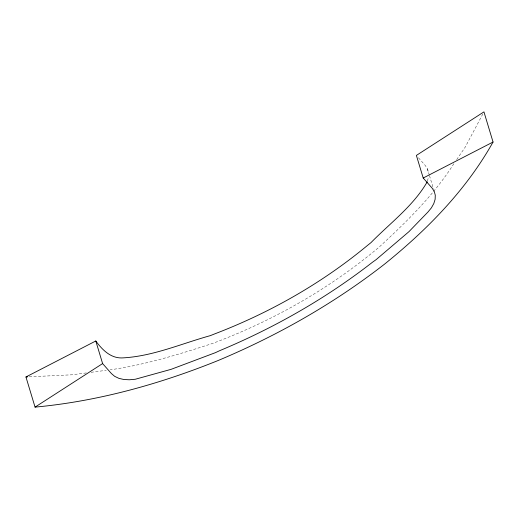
<?xml version="1.0" encoding="UTF-8"?>
<svg xmlns="http://www.w3.org/2000/svg" width="519" height="519" viewBox="0 0 519 519"><rect width="100%" height="100%" fill="white"/><g stroke="black" fill="none" stroke-linecap="round" stroke-linejoin="round"><path stroke-width="0.39" stroke-dasharray="2.6 1.95" d="M427.448 181.04L428.467 177.18M482.819 113.992L465.154 147.208L456.584 159.735M453.878 163.686C433.722 195.345 406.598 221.762 379.175 247.076C329.825 288.59 273.182 320.716 212.855 343.344C179.276 354.25 145.281 364.838 110.236 369.8M86.31 372.927L71.953 374.802L29.181 376.82M91.091 372.305L106.246 370.326M418.47 157.77L425.23 165.431L427.435 168.85L429.252 174.864M429.479 175.617L433.56 189.143M427.435 168.85L428.525 172.814"/><path stroke-width="0.78" d="M427.247 181.786C413.435 205.907 390.1 223.073 370.936 242.665L367.465 245.442C321.851 283.264 269.854 312.762 214.574 333.938L210.299 335.644C181.202 343.708 152.333 356.566 121.835 357.935C110.365 358.168 102.074 349.546 95.788 340.983L25.95 376.969L35.052 407.123C98.052 401.291 159.508 384.157 218.051 360.543C277.308 335.689 333.626 303.777 384.371 264.268C426.994 229.936 466.153 190.103 493.05 142.031L483.948 111.877L416.387 155.415L423.212 178.017L432.055 188.04L434.241 191.401L435.279 195.189L435.136 199.277L433.813 203.532L431.386 207.866L427.909 212.07L408.92 231.688L376.074 259.675L372.525 262.199C325.926 298.509 274.103 327.93 219.634 350.695L215.437 352.654L171.121 369.327L135.284 379.253L129.322 379.778L123.788 379.493L118.857 378.338L114.699 376.353L111.462 373.609L102.613 363.585L95.788 340.983M35.052 407.123L102.613 363.585M423.212 178.017L493.05 142.031M25.95 376.969L27.565 376.891"/></g></svg>
